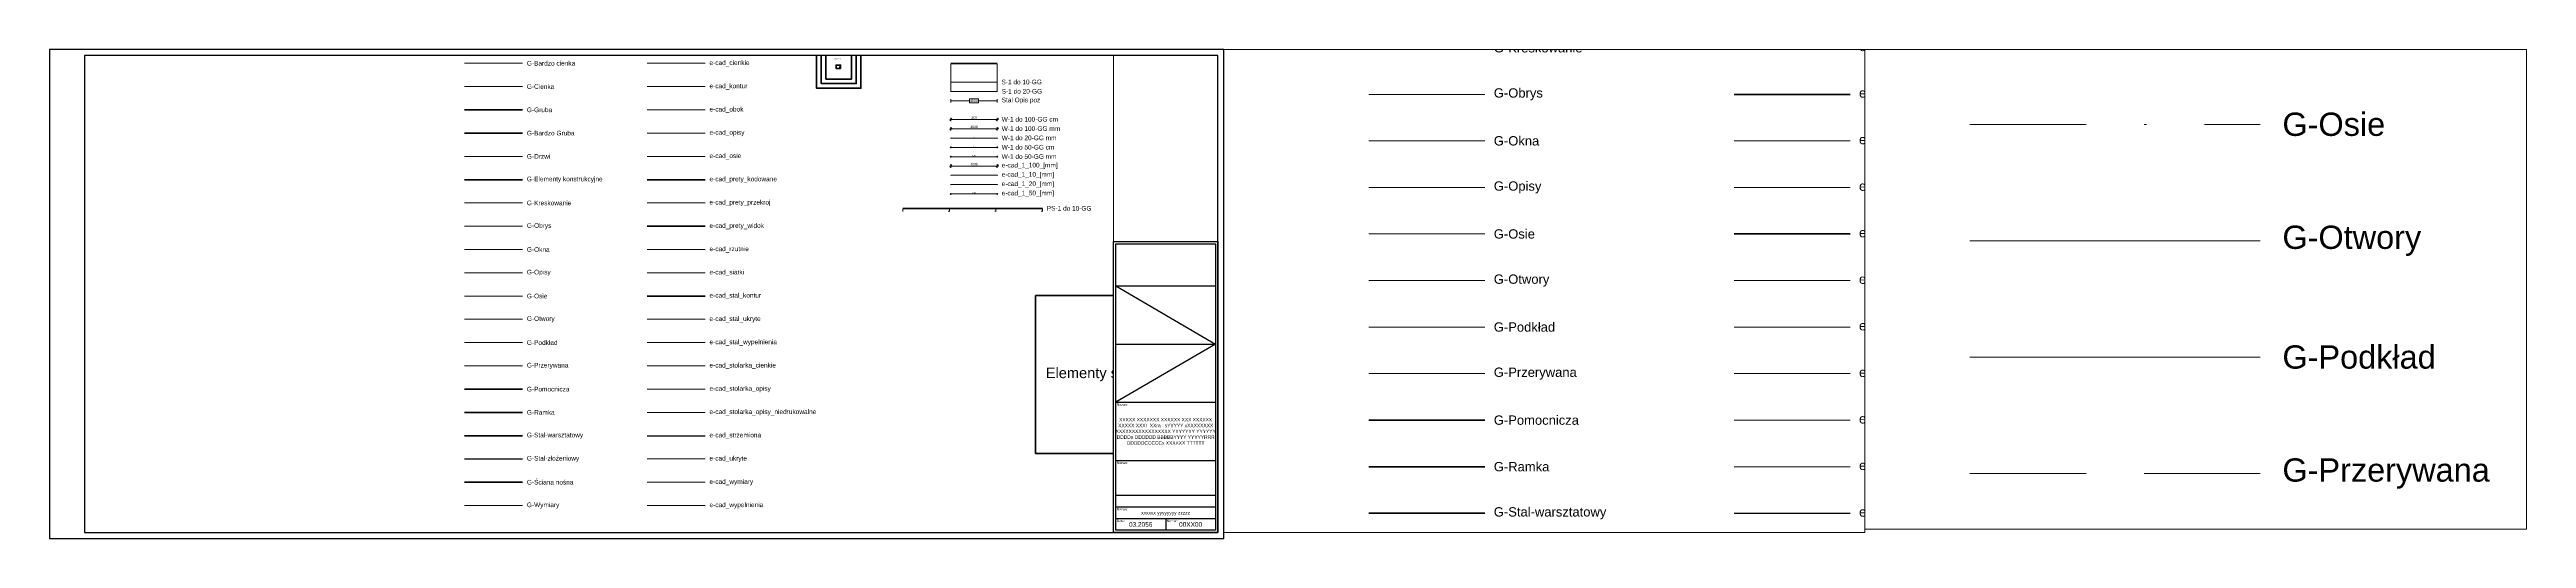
# Paper-space layout 'Layout1' of a CAD drawing. Header units: millimetres. Extents: x 0 to 2132, y 0 to 420.
# The model-space entities are those that its viewports show. They can reach past a viewport. Long polylines and large blocks are cut down to what shows.
import ezdxf
from ezdxf.enums import TextEntityAlignment as Align

# ---------------------------------------------------------------- set-up
doc = ezdxf.new("R2010")
doc.units = ezdxf.units.MM
doc.header["$LTSCALE"] = 10
doc.header["$MEASUREMENT"] = 0
doc.linetypes.add('DASHDOT', pattern=[1, 0.5, -0.25, 0, -0.25])
doc.linetypes.add('DASHED', pattern=[0.75, 0.5, -0.25])
doc.layers.get('Defpoints').update_dxf_attribs({"color": 2, "lineweight": 50})
for name, color, linetype, lineweight in [('e-cad_cienkie', 4, 'Continuous', 9), ('e-cad_kontur', 3, 'Continuous', 20), ('e-cad_obok', 9, 'Continuous', 9), ('e-cad_opisy', 2, 'Continuous', 18), ('e-cad_osie', 6, 'DASHDOT', 9), ('e-cad_prety_kodowane', 1, 'Continuous', 35), ('e-cad_prety_przekroj', 4, 'Continuous', 9), ('e-cad_prety_widok', 1, 'Continuous', 40), ('e-cad_siatki', 4, 'Continuous', 9), ('e-cad_stal_kontur', 3, 'Continuous', 35), ('e-cad_stal_ukryte', 9, 'DASHED', 5), ('e-cad_stal_wypelnienia', 8, 'Continuous', 5), ('e-cad_stolarka_cienkie', 1, 'Continuous', 9), ('e-cad_stolarka_opisy', 7, 'Continuous', 13), ('e-cad_strzemiona', 6, 'Continuous', 25), ('e-cad_ukryte', 9, 'DASHED', 5), ('e-cad_wymiary', 4, 'Continuous', 9), ('e-cad_wypelnienia', 254, 'Continuous', 9), ('G-Bardzo cienka', 8, 'Continuous', 0), ('G-Bardzo Gruba', 5, 'Continuous', 70), ('G-Bloki', 221, 'Continuous', 5), ('G-Cienka', 4, 'Continuous', 9), ('G-Drzwi', 5, 'Continuous', 20), ('G-Elementy konstrukcyjne', 1, 'Continuous', 40), ('G-Gruba', 1, 'Continuous', 50), ('G-Kreskowanie', 9, 'Continuous', 5), ('G-Obrys', 3, 'Continuous', 20), ('G-Okna', 5, 'Continuous', 20), ('G-Opisy', 2, 'Continuous', 18), ('G-Otwory', 6, 'Continuous', 15), ('G-Podkład', 9, 'Continuous', 13), ('G-Przerywana', 8, 'DASHED', 15), ('G-Ramka', 5, 'Continuous', 40), ('G-Stal-warsztatowy', 1, 'Continuous', 35), ('G-Stal-złożeniowy', 3, 'Continuous', 25), ('G-Tabelka', 7, 'Continuous', 5), ('G-Wymiary', 4, 'Continuous', 9), ('G-Ściana nośna', 3, 'Continuous', 35)]:
    doc.layers.add(name, color=color, linetype=linetype, lineweight=lineweight)
for name, color, linetype, lineweight, plot in [('e-cad_rzutnie', 61, 'Continuous', 5, False), ('e-cad_stolarka_opisy_niedrukowalne', 61, 'Continuous', 5, False), ('G-Pomocnicza', 6, 'Continuous', 50, False)]:
    doc.layers.add(name, color=color, linetype=linetype, lineweight=lineweight, plot=plot)
doc.styles.add('Arial-GG', font='arial.ttf')
doc.styles.add('CANEA_ramka', font='arial.ttf', dxfattribs={"height": 3})
doc.styles.add('DB-1.0', font='arial.ttf')
doc.dimstyles.new('e-cad_1_100_[mm]', dxfattribs={"dimscale": 100, "dimtxt": 2, "dimasz": 1.8, "dimexe": 1.5, "dimexo": 0, "dimgap": 0.6, "dimtad": 1, "dimdec": 1, "dimrnd": 1, "dimtxsty": 'Arial-GG', "dimblk": 'OBLIQUE', "dimcen": 0, "dimdle": 1, "dimclrd": 4, "dimclre": 4, "dimclrt": 7, "dimadec": 1, "dimazin": 0, "dimtfac": 1, "dimtdec": 1, "dimtix": 1, "dimtmove": 0, "dimatfit": 2, "dimfxl": 1.5, "dimfxlon": 1, "dimlwd": -1, "dimlwe": -1, "dimarcsym": 0})
doc.dimstyles.new('e-cad_1_10_[mm]', dxfattribs={"dimscale": 10, "dimtxt": 2, "dimasz": 1.8, "dimexe": 1.5, "dimexo": 0, "dimgap": 0.6, "dimtad": 1, "dimdec": 1, "dimrnd": 1, "dimtxsty": 'Arial-GG', "dimblk": 'OBLIQUE', "dimcen": 0, "dimdle": 1, "dimclrd": 4, "dimclre": 4, "dimclrt": 7, "dimadec": 1, "dimazin": 0, "dimtfac": 1, "dimtdec": 1, "dimtix": 1, "dimtmove": 0, "dimatfit": 2, "dimfxl": 1.5, "dimfxlon": 1, "dimlwd": -1, "dimlwe": -1, "dimarcsym": 0})
doc.dimstyles.new('e-cad_1_20_[mm]', dxfattribs={"dimscale": 20, "dimtxt": 2, "dimasz": 1.8, "dimexe": 1.5, "dimexo": 0, "dimgap": 0.6, "dimtad": 1, "dimdec": 1, "dimrnd": 1, "dimtxsty": 'Arial-GG', "dimblk": 'OBLIQUE', "dimcen": 0, "dimdle": 1, "dimclrd": 4, "dimclre": 4, "dimclrt": 7, "dimadec": 1, "dimazin": 0, "dimtfac": 1, "dimtdec": 1, "dimtix": 1, "dimtmove": 0, "dimatfit": 2, "dimfxl": 1.5, "dimfxlon": 1, "dimlwd": -1, "dimlwe": -1, "dimarcsym": 0})
doc.dimstyles.new('e-cad_1_50_[mm]', dxfattribs={"dimscale": 50, "dimtxt": 2, "dimasz": 1.8, "dimexe": 1.5, "dimexo": 0, "dimgap": 0.6, "dimtad": 1, "dimdec": 1, "dimrnd": 1, "dimtxsty": 'Arial-GG', "dimblk": 'OBLIQUE', "dimcen": 0, "dimdle": 1, "dimclrd": 4, "dimclre": 4, "dimclrt": 7, "dimadec": 1, "dimazin": 0, "dimtfac": 1, "dimtdec": 1, "dimtix": 1, "dimtmove": 0, "dimatfit": 2, "dimfxl": 1.5, "dimfxlon": 1, "dimlwd": -1, "dimlwe": -1, "dimarcsym": 0})
doc.dimstyles.new('PS-1 do 10-GG', dxfattribs={"dimscale": 10, "dimtxt": 2.2, "dimasz": 2, "dimexe": 1, "dimexo": 2, "dimgap": 0.6, "dimtad": 1, "dimjust": 2, "dimdec": 0, "dimrnd": 1, "dimtxsty": 'Arial-GG', "dimcen": 0, "dimsd1": 1, "dimclrd": 256, "dimclre": 256, "dimclrt": 7, "dimadec": 0, "dimazin": 0, "dimtfac": 1, "dimtdec": 0, "dimtix": 1, "dimtmove": 0, "dimatfit": 2, "dimfxl": 1, "dimlwd": 5, "dimlwe": 5, "dimarcsym": 0})
doc.dimstyles.new('S-1 do 10-GG', dxfattribs={"dimscale": 10, "dimtxt": 2.2, "dimasz": 2, "dimexe": 1, "dimexo": 2, "dimgap": 0.6, "dimtad": 1, "dimdec": 0, "dimrnd": 1, "dimtxsty": 'Arial-GG', "dimcen": 0, "dimclrd": 256, "dimclre": 256, "dimclrt": 7, "dimadec": 0, "dimazin": 0, "dimtfac": 1, "dimtdec": 0, "dimtix": 1, "dimtmove": 0, "dimatfit": 2, "dimfxl": 1, "dimlwd": 5, "dimlwe": 5, "dimarcsym": 0})
doc.dimstyles.new('S-1 do 20-GG', dxfattribs={"dimscale": 20, "dimtxt": 2.2, "dimasz": 2, "dimexe": 1, "dimexo": 2, "dimgap": 0.6, "dimtad": 1, "dimdec": 0, "dimrnd": 1, "dimtxsty": 'Arial-GG', "dimcen": 0, "dimclrd": 256, "dimclre": 256, "dimclrt": 7, "dimadec": 0, "dimazin": 0, "dimtfac": 1, "dimtdec": 0, "dimtix": 1, "dimtmove": 0, "dimatfit": 2, "dimfxl": 1, "dimlwd": 5, "dimlwe": 5, "dimarcsym": 0})
doc.dimstyles.new('Stal Opis poz', dxfattribs={"dimscale": 100, "dimtxt": 2.2, "dimasz": 1.8, "dimexe": 1.5, "dimexo": 0, "dimgap": -0.6, "dimtad": 0, "dimdec": 0, "dimrnd": 5, "dimtxsty": 'Arial-GG', "dimblk": 'NONE', "dimcen": 0, "dimclrd": 256, "dimclre": 256, "dimclrt": 7, "dimadec": 0, "dimazin": 0, "dimtfac": 1, "dimtdec": 0, "dimtix": 1, "dimtmove": 0, "dimatfit": 2, "dimfxl": 1.5, "dimfxlon": 1, "dimlwd": -1, "dimlwe": 5, "dimarcsym": 0})
doc.dimstyles.new('W-1 do 100-GG cm', dxfattribs={"dimscale": 100, "dimtxt": 2, "dimasz": 1.8, "dimexe": 1.5, "dimexo": 0, "dimgap": 0.6, "dimtad": 1, "dimdec": 1, "dimlfac": 0.1, "dimrnd": 0.5, "dimzin": 9, "dimtxsty": 'Arial-GG', "dimblk": 'OBLIQUE', "dimcen": 0, "dimdle": 1, "dimclrd": 4, "dimclre": 4, "dimclrt": 7, "dimadec": 0, "dimazin": 0, "dimtfac": 1, "dimtdec": 1, "dimtix": 1, "dimtmove": 0, "dimatfit": 0, "dimfxl": 1.5, "dimfxlon": 1, "dimlwd": -1, "dimlwe": -1, "dimarcsym": 0})
doc.dimstyles.new('W-1 do 100-GG mm', dxfattribs={"dimscale": 100, "dimtxt": 2, "dimasz": 1.8, "dimexe": 1.5, "dimexo": 0, "dimgap": 0.6, "dimtad": 1, "dimdec": 1, "dimrnd": 1, "dimtxsty": 'Arial-GG', "dimblk": 'OBLIQUE', "dimcen": 0, "dimdle": 1, "dimclrd": 4, "dimclre": 4, "dimclrt": 7, "dimadec": 1, "dimazin": 0, "dimtfac": 1, "dimtdec": 1, "dimtix": 1, "dimtmove": 0, "dimatfit": 2, "dimfxl": 1.5, "dimfxlon": 1, "dimlwd": -1, "dimlwe": -1, "dimarcsym": 0})
doc.dimstyles.new('W-1 do 20-GG mm', dxfattribs={"dimscale": 20, "dimtxt": 2, "dimasz": 1.8, "dimexe": 1.5, "dimexo": 0, "dimgap": 0.6, "dimtad": 1, "dimdec": 1, "dimrnd": 1, "dimtxsty": 'Arial-GG', "dimblk": 'OBLIQUE', "dimcen": 0, "dimdle": 1, "dimclrd": 4, "dimclre": 4, "dimclrt": 7, "dimadec": 1, "dimazin": 0, "dimtfac": 1, "dimtdec": 1, "dimtix": 1, "dimtmove": 0, "dimatfit": 2, "dimfxl": 1.5, "dimfxlon": 1, "dimlwd": -1, "dimlwe": -1, "dimarcsym": 0})
doc.dimstyles.new('W-1 do 50-GG cm', dxfattribs={"dimscale": 50, "dimtxt": 2, "dimasz": 1.8, "dimexe": 1.5, "dimexo": 0, "dimgap": 0.6, "dimtad": 1, "dimdec": 1, "dimlfac": 0.1, "dimrnd": 0.5, "dimzin": 9, "dimtxsty": 'Arial-GG', "dimblk": 'OBLIQUE', "dimcen": 0, "dimdle": 1, "dimclrd": 4, "dimclre": 4, "dimclrt": 7, "dimadec": 0, "dimazin": 0, "dimtfac": 1, "dimtdec": 1, "dimtix": 1, "dimtmove": 0, "dimatfit": 0, "dimfxl": 1.5, "dimfxlon": 1, "dimlwd": -1, "dimlwe": -1, "dimarcsym": 0})
doc.dimstyles.new('W-1 do 50-GG mm', dxfattribs={"dimscale": 50, "dimtxt": 2, "dimasz": 1.8, "dimexe": 1.5, "dimexo": 0, "dimgap": 0.6, "dimtad": 1, "dimdec": 1, "dimrnd": 1, "dimtxsty": 'Arial-GG', "dimblk": 'OBLIQUE', "dimcen": 0, "dimdle": 1, "dimclrd": 4, "dimclre": 4, "dimclrt": 7, "dimadec": 1, "dimazin": 0, "dimtfac": 1, "dimtdec": 1, "dimtix": 1, "dimtmove": 0, "dimatfit": 2, "dimfxl": 1.5, "dimfxlon": 1, "dimlwd": -1, "dimlwe": -1, "dimarcsym": 0})

# ---------------------------------------------------------------- blocks, each defined once
blk = doc.blocks.new('*U964')
at = {"ltscale": 0.8}
for points in [[(0, 0), (1010.8, 0), (1010.8, 420), (0, 420)], [(30, 5), (1005.8, 5), (1005.8, 415), (30, 415)]]:
    blk.add_lwpolyline(points, close=True, dxfattribs=at)
blk = doc.blocks.new('C-Ramka_opis')
at = {"ltscale": 0.8}
for p, q in [((-88, 212), (-2, 212)), ((-88, 212), (-2, 162)), ((-88, 162), (-2, 162)), ((-2, 162), (-88, 112)), ((-88, 112), (-2, 112)), ((-88, 62), (-2, 62)), ((-88, 32), (-2, 32)), ((-88, 22), (-2, 22)), ((-88, 12), (-2, 12)), ((-45, 12), (-45, 2))]:
    blk.add_line(p, q, dxfattribs=at)
for points in [[(0, 0), (-90, 0), (-90, 250), (0, 250)], [(-2, 2), (-88, 2), (-88, 248), (-2, 248)]]:
    blk.add_lwpolyline(points, close=True, dxfattribs=at)
at = {"ltscale": 0.8, "style": 'CANEA_ramka'}
for s, width, insert, char_height, attachment_point in [('Nazwa:', 42, (-87, 111), 2, 1), ('XXXXX XXXXXXX XXXXXX XXX XXXXXX XXXXX XXXr  XXra   sYYYYY xXXXXXXXX XXXXXXXXXXXXXXXXX YYYYYYY YYYYYY DDDDa DDDDDD BBBBBYYYY YYYYYRRR DDDDDCCCCCx XXXXXX TTTTTT', 86, (-45, 87), 3, 5), ('Nazwa:', 42, (-87, 61), 2, 1), ('Nazwa:', 42, (-87, 21), 2, 1), ('Data:', 42, (-87, 11), 2, 1), ('Numer:', 42, (-44, 11), 2, 1)]:
    blk.add_mtext_dynamic_manual_height_columns(s, width=width, gutter_width=15, heights=[0], dxfattribs=dict(at, insert=insert, char_height=char_height, attachment_point=attachment_point))
for tag, height, p in [('DATA', 4, (-66.5, 7)), ('NAZWA', 3, (-45, 17)), ('NUMER', 4, (-23.5, 7))]:
    blk.add_attdef(tag, text='', height=height, dxfattribs=at).set_placement(p, align=Align.MIDDLE_CENTER)
blk = doc.blocks.new('*D14')
at = {"layer": 'Defpoints', "color": 0, "ltscale": 0.8, "transparency": 16777216}
for p in [(41714, -21218), (45714, -21216), (45714, -22816)]:
    blk.add_point(p, dxfattribs=at)
at = {"layer": 'G-Wymiary', "lineweight": 5, "ltscale": 0.8, "transparency": 16777216}
for p, q in [((41714, -21238), (41714, -22826)), ((45714, -21236), (45714, -22826)), ((41734, -22816), (45694, -22816))]:
    blk.add_line(p, q, dxfattribs=at)
at = {"layer": 'G-Wymiary', "ltscale": 0.8, "transparency": 16777216}
for points in [[(41734, -22813), (41734, -22820), (41714, -22816)], [(45694, -22813), (45694, -22820), (45714, -22816)]]:
    blk.add_solid(points, dxfattribs=at)
at = {"layer": 'G-Wymiary', "color": 7, "ltscale": 0.8, "transparency": 16777216, "insert": (43714, -22799), "char_height": 22, "attachment_point": 5, "style": 'Arial-GG'}
blk.add_mtext('4000', dxfattribs=at)
blk = doc.blocks.new('*D15')
at = {"layer": 'Defpoints', "color": 0, "ltscale": 0.8, "transparency": 16777216}
for p in [(41714, -21216), (45714, -21216), (45714, -23616)]:
    blk.add_point(p, dxfattribs=at)
at = {"layer": 'G-Wymiary', "lineweight": 5, "ltscale": 0.8, "transparency": 16777216}
for p, q in [((41714, -21256), (41714, -23636)), ((45714, -21256), (45714, -23636)), ((41754, -23616), (45674, -23616))]:
    blk.add_line(p, q, dxfattribs=at)
at = {"layer": 'G-Wymiary', "ltscale": 0.8, "transparency": 16777216}
for points in [[(41754, -23610), (41754, -23623), (41714, -23616)], [(45674, -23610), (45674, -23623), (45714, -23616)]]:
    blk.add_solid(points, dxfattribs=at)
at = {"layer": 'G-Wymiary', "color": 7, "ltscale": 0.8, "transparency": 16777216, "insert": (43714, -23582), "char_height": 44, "attachment_point": 5, "style": 'Arial-GG'}
blk.add_mtext('4000', dxfattribs=at)
blk = doc.blocks.new('*D16')
at = {"layer": 'Defpoints', "color": 0, "ltscale": 0.8, "transparency": 16777216}
for p in [(41714, -21216), (45714, -21216), (45714, -24416)]:
    blk.add_point(p, dxfattribs=at)
at = {"layer": 'G-Wymiary', "lineweight": 5, "ltscale": 0.8, "transparency": 16777216}
for p, q in [((41714, -24266), (41714, -24566)), ((45714, -24266), (45714, -24566))]:
    blk.add_line(p, q, dxfattribs=at)
at = {"layer": 'G-Wymiary', "ltscale": 0.8, "transparency": 16777216}
for p, q in [((44106, -24244), (43321, -24244)), ((43321, -24244), (43321, -24589)), ((44106, -24589), (44106, -24244)), ((41714, -24416), (43321, -24416)), ((43321, -24589), (44106, -24589)), ((45714, -24416), (44106, -24416))]:
    blk.add_line(p, q, dxfattribs=at)
at = {"layer": 'G-Wymiary', "color": 7, "ltscale": 0.8, "transparency": 16777216, "insert": (43714, -24416), "char_height": 220, "attachment_point": 5, "style": 'Arial-GG'}
blk.add_mtext('4000', dxfattribs=at)
blk = doc.blocks.new('_None')
blk = doc.blocks.new('_Oblique')
at = {"color": 0, "linetype": 'ByBlock', "lineweight": -2}
blk.add_line((-0.5, -0.5), (0.5, 0.5), dxfattribs=at)
blk = doc.blocks.new('*D17')
at = {"layer": 'Defpoints', "color": 0, "ltscale": 0.8, "transparency": 16777216}
for p in [(41714, -21218), (45714, -21218), (45714, -26016)]:
    blk.add_point(p, dxfattribs=at)
at = {"layer": 'G-Wymiary', "color": 4, "ltscale": 0.8, "transparency": 16777216}
for p, q in [((41714, -25866), (41714, -26166)), ((45714, -25866), (45714, -26166)), ((41614, -26016), (45814, -26016))]:
    blk.add_line(p, q, dxfattribs=at)
at = {"layer": 'G-Wymiary', "color": 4, "ltscale": 0.8, "transparency": 16777216, "xscale": 180, "yscale": 180, "zscale": 180, "rotation": 180}
blk.add_blockref('_Oblique', (41714, -26016), dxfattribs=at)
at = {"layer": 'G-Wymiary', "color": 4, "ltscale": 0.8, "transparency": 16777216, "xscale": 180, "yscale": 180, "zscale": 180}
blk.add_blockref('_Oblique', (45714, -26016), dxfattribs=at)
at = {"layer": 'G-Wymiary', "color": 7, "ltscale": 0.8, "transparency": 16777216, "insert": (43714, -25854), "char_height": 200, "attachment_point": 5, "style": 'Arial-GG'}
blk.add_mtext('400', dxfattribs=at)
blk = doc.blocks.new('*D18')
at = {"layer": 'Defpoints', "color": 0, "ltscale": 0.8, "transparency": 16777216}
for p in [(41714, -21216), (45714, -21216), (45714, -26816)]:
    blk.add_point(p, dxfattribs=at)
at = {"layer": 'G-Wymiary', "color": 4, "ltscale": 0.8, "transparency": 16777216}
for p, q in [((41614, -26816), (45814, -26816)), ((41714, -26666), (41714, -26966)), ((45714, -26666), (45714, -26966))]:
    blk.add_line(p, q, dxfattribs=at)
at = {"layer": 'G-Wymiary', "color": 4, "ltscale": 0.8, "transparency": 16777216, "xscale": 180, "yscale": 180, "zscale": 180, "rotation": 180}
blk.add_blockref('_Oblique', (41714, -26816), dxfattribs=at)
at = {"layer": 'G-Wymiary', "color": 4, "ltscale": 0.8, "transparency": 16777216, "xscale": 180, "yscale": 180, "zscale": 180}
blk.add_blockref('_Oblique', (45714, -26816), dxfattribs=at)
at = {"layer": 'G-Wymiary', "color": 7, "ltscale": 0.8, "transparency": 16777216, "insert": (43714, -26654), "char_height": 200, "attachment_point": 5, "style": 'Arial-GG'}
blk.add_mtext('4000', dxfattribs=at)
blk = doc.blocks.new('*D19')
at = {"layer": 'Defpoints', "color": 0, "ltscale": 0.8, "transparency": 16777216}
for p in [(41714, -21216), (45714, -21216), (45714, -27616)]:
    blk.add_point(p, dxfattribs=at)
at = {"layer": 'G-Wymiary', "color": 4, "ltscale": 0.8, "transparency": 16777216}
for p, q in [((41694, -27616), (45734, -27616)), ((41714, -27586), (41714, -27646)), ((45714, -27586), (45714, -27646))]:
    blk.add_line(p, q, dxfattribs=at)
at = {"layer": 'G-Wymiary', "color": 4, "ltscale": 0.8, "transparency": 16777216, "xscale": 36, "yscale": 36, "zscale": 36, "rotation": 180}
blk.add_blockref('_Oblique', (41714, -27616), dxfattribs=at)
at = {"layer": 'G-Wymiary', "color": 4, "ltscale": 0.8, "transparency": 16777216, "xscale": 36, "yscale": 36, "zscale": 36}
blk.add_blockref('_Oblique', (45714, -27616), dxfattribs=at)
at = {"layer": 'G-Wymiary', "color": 7, "ltscale": 0.8, "transparency": 16777216, "insert": (43714, -27584), "char_height": 40, "attachment_point": 5, "style": 'Arial-GG'}
blk.add_mtext('4000', dxfattribs=at)
blk = doc.blocks.new('*D20')
at = {"layer": 'Defpoints', "color": 0, "ltscale": 0.8, "transparency": 16777216}
for p in [(41714, -21216), (45714, -21216), (45714, -28416)]:
    blk.add_point(p, dxfattribs=at)
at = {"layer": 'G-Wymiary', "color": 4, "ltscale": 0.8, "transparency": 16777216}
for p, q in [((41664, -28416), (45764, -28416)), ((41714, -28341), (41714, -28491)), ((45714, -28341), (45714, -28491))]:
    blk.add_line(p, q, dxfattribs=at)
at = {"layer": 'G-Wymiary', "color": 4, "ltscale": 0.8, "transparency": 16777216, "xscale": 90, "yscale": 90, "zscale": 90, "rotation": 180}
blk.add_blockref('_Oblique', (41714, -28416), dxfattribs=at)
at = {"layer": 'G-Wymiary', "color": 4, "ltscale": 0.8, "transparency": 16777216, "xscale": 90, "yscale": 90, "zscale": 90}
blk.add_blockref('_Oblique', (45714, -28416), dxfattribs=at)
at = {"layer": 'G-Wymiary', "color": 7, "ltscale": 0.8, "transparency": 16777216, "insert": (43714, -28335), "char_height": 100, "attachment_point": 5, "style": 'Arial-GG'}
blk.add_mtext('400', dxfattribs=at)
blk = doc.blocks.new('*D21')
at = {"layer": 'Defpoints', "color": 0, "ltscale": 0.8, "transparency": 16777216}
for p in [(41714, -21216), (45714, -21216), (45714, -29216)]:
    blk.add_point(p, dxfattribs=at)
at = {"layer": 'G-Wymiary', "color": 4, "ltscale": 0.8, "transparency": 16777216}
for p, q in [((41664, -29216), (45764, -29216)), ((41714, -29141), (41714, -29291)), ((45714, -29141), (45714, -29291))]:
    blk.add_line(p, q, dxfattribs=at)
at = {"layer": 'G-Wymiary', "color": 4, "ltscale": 0.8, "transparency": 16777216, "xscale": 90, "yscale": 90, "zscale": 90, "rotation": 180}
blk.add_blockref('_Oblique', (41714, -29216), dxfattribs=at)
at = {"layer": 'G-Wymiary', "color": 4, "ltscale": 0.8, "transparency": 16777216, "xscale": 90, "yscale": 90, "zscale": 90}
blk.add_blockref('_Oblique', (45714, -29216), dxfattribs=at)
at = {"layer": 'G-Wymiary', "color": 7, "ltscale": 0.8, "transparency": 16777216, "insert": (43714, -29135), "char_height": 100, "attachment_point": 5, "style": 'Arial-GG'}
blk.add_mtext('4000', dxfattribs=at)
blk = doc.blocks.new('*D22')
at = {"layer": 'Defpoints', "color": 0, "ltscale": 0.8, "transparency": 16777216}
for p in [(41714, -21216), (45714, -21216), (45714, -30016)]:
    blk.add_point(p, dxfattribs=at)
at = {"layer": 'G-Wymiary', "color": 4, "ltscale": 0.8, "transparency": 16777216}
for p, q in [((41614, -30016), (45814, -30016)), ((41714, -29866), (41714, -30166)), ((45714, -29866), (45714, -30166))]:
    blk.add_line(p, q, dxfattribs=at)
at = {"layer": 'G-Wymiary', "color": 4, "ltscale": 0.8, "transparency": 16777216, "xscale": 180, "yscale": 180, "zscale": 180, "rotation": 180}
blk.add_blockref('_Oblique', (41714, -30016), dxfattribs=at)
at = {"layer": 'G-Wymiary', "color": 4, "ltscale": 0.8, "transparency": 16777216, "xscale": 180, "yscale": 180, "zscale": 180}
blk.add_blockref('_Oblique', (45714, -30016), dxfattribs=at)
at = {"layer": 'G-Wymiary', "color": 7, "ltscale": 0.8, "transparency": 16777216, "insert": (43714, -29854), "char_height": 200, "attachment_point": 5, "style": 'Arial-GG'}
blk.add_mtext('4000', dxfattribs=at)
blk = doc.blocks.new('*D23')
at = {"layer": 'Defpoints', "color": 0, "ltscale": 0.8, "transparency": 16777216}
for p in [(41714, -21218), (45714, -21256), (45714, -30816)]:
    blk.add_point(p, dxfattribs=at)
at = {"layer": 'G-Wymiary', "color": 4, "ltscale": 0.8, "transparency": 16777216}
for p, q in [((41704, -30816), (45724, -30816)), ((41714, -30801), (41714, -30831)), ((45714, -30801), (45714, -30831))]:
    blk.add_line(p, q, dxfattribs=at)
at = {"layer": 'G-Wymiary', "color": 4, "ltscale": 0.8, "transparency": 16777216, "xscale": 18, "yscale": 18, "zscale": 18, "rotation": 180}
blk.add_blockref('_Oblique', (41714, -30816), dxfattribs=at)
at = {"layer": 'G-Wymiary', "color": 4, "ltscale": 0.8, "transparency": 16777216, "xscale": 18, "yscale": 18, "zscale": 18}
blk.add_blockref('_Oblique', (45714, -30816), dxfattribs=at)
at = {"layer": 'G-Wymiary', "color": 7, "ltscale": 0.8, "transparency": 16777216, "insert": (43714, -30800), "char_height": 20, "attachment_point": 5, "style": 'Arial-GG'}
blk.add_mtext('4000', dxfattribs=at)
blk = doc.blocks.new('*D24')
at = {"layer": 'Defpoints', "color": 0, "ltscale": 0.8, "transparency": 16777216}
for p in [(41714, -21296), (45714, -21216), (45714, -31616)]:
    blk.add_point(p, dxfattribs=at)
at = {"layer": 'G-Wymiary', "color": 4, "ltscale": 0.8, "transparency": 16777216}
for p, q in [((41694, -31616), (45734, -31616)), ((41714, -31586), (41714, -31646)), ((45714, -31586), (45714, -31646))]:
    blk.add_line(p, q, dxfattribs=at)
at = {"layer": 'G-Wymiary', "color": 4, "ltscale": 0.8, "transparency": 16777216, "xscale": 36, "yscale": 36, "zscale": 36, "rotation": 180}
blk.add_blockref('_Oblique', (41714, -31616), dxfattribs=at)
at = {"layer": 'G-Wymiary', "color": 4, "ltscale": 0.8, "transparency": 16777216, "xscale": 36, "yscale": 36, "zscale": 36}
blk.add_blockref('_Oblique', (45714, -31616), dxfattribs=at)
at = {"layer": 'G-Wymiary', "color": 7, "ltscale": 0.8, "transparency": 16777216, "insert": (43714, -31584), "char_height": 40, "attachment_point": 5, "style": 'Arial-GG'}
blk.add_mtext('4000', dxfattribs=at)
blk = doc.blocks.new('*D25')
at = {"layer": 'Defpoints', "color": 0, "ltscale": 0.8, "transparency": 16777216}
for p in [(41714, -21216), (45714, -21216), (45714, -32416)]:
    blk.add_point(p, dxfattribs=at)
at = {"layer": 'G-Wymiary', "color": 4, "ltscale": 0.8, "transparency": 16777216}
for p, q in [((41714, -32341), (41714, -32491)), ((45714, -32341), (45714, -32491)), ((41664, -32416), (45764, -32416))]:
    blk.add_line(p, q, dxfattribs=at)
at = {"layer": 'G-Wymiary', "color": 4, "ltscale": 0.8, "transparency": 16777216, "xscale": 90, "yscale": 90, "zscale": 90, "rotation": 180}
blk.add_blockref('_Oblique', (41714, -32416), dxfattribs=at)
at = {"layer": 'G-Wymiary', "color": 4, "ltscale": 0.8, "transparency": 16777216, "xscale": 90, "yscale": 90, "zscale": 90}
blk.add_blockref('_Oblique', (45714, -32416), dxfattribs=at)
at = {"layer": 'G-Wymiary', "color": 7, "ltscale": 0.8, "transparency": 16777216, "insert": (43714, -32335), "char_height": 100, "attachment_point": 5, "style": 'Arial-GG'}
blk.add_mtext('4000', dxfattribs=at)
blk = doc.blocks.new('*D26')
at = {"layer": 'Defpoints', "color": 0, "ltscale": 0.8, "transparency": 16777216}
for p in [(37594, -33669), (41594, -33669), (41594, -33908)]:
    blk.add_point(p, dxfattribs=at)
at = {"layer": 'G-Wymiary', "lineweight": 5, "ltscale": 0.8, "transparency": 16777216}
for p, q in [((37594, -33689), (37594, -33918)), ((41574, -33908), (41495, -33908)), ((41594, -33689), (41594, -33918))]:
    blk.add_line(p, q, dxfattribs=at)
at = {"layer": 'G-Wymiary', "ltscale": 0.8, "transparency": 16777216}
blk.add_solid([(41574, -33904), (41574, -33911), (41594, -33908)], dxfattribs=at)
at = {"layer": 'G-Wymiary', "color": 7, "ltscale": 0.8, "transparency": 16777216, "insert": (41534, -33891), "char_height": 22, "attachment_point": 5, "style": 'Arial-GG'}
blk.add_mtext('4000', dxfattribs=at)
blk = doc.blocks.new('*D27')
at = {"layer": 'Defpoints', "color": 0, "ltscale": 0.8, "transparency": 16777216}
for p in [(37594, -33669), (45594, -33669), (45594, -33908)]:
    blk.add_point(p, dxfattribs=at)
at = {"layer": 'G-Wymiary', "lineweight": 5, "ltscale": 0.8, "transparency": 16777216}
for p, q in [((37594, -33689), (37594, -33918)), ((45574, -33908), (45496, -33908)), ((45594, -33689), (45594, -33918))]:
    blk.add_line(p, q, dxfattribs=at)
at = {"layer": 'G-Wymiary', "ltscale": 0.8, "transparency": 16777216}
blk.add_solid([(45574, -33904), (45574, -33911), (45594, -33908)], dxfattribs=at)
at = {"layer": 'G-Wymiary', "color": 7, "ltscale": 0.8, "transparency": 16777216, "insert": (45535, -33891), "char_height": 22, "attachment_point": 5, "style": 'Arial-GG'}
blk.add_mtext('8000', dxfattribs=at)
blk = doc.blocks.new('*D28')
at = {"layer": 'Defpoints', "color": 0, "ltscale": 0.8, "transparency": 16777216}
for p in [(37594, -33669), (49594, -33669), (49594, -33908)]:
    blk.add_point(p, dxfattribs=at)
at = {"layer": 'G-Wymiary', "lineweight": 5, "ltscale": 0.8, "transparency": 16777216}
for p, q in [((37594, -33689), (37594, -33918)), ((49574, -33908), (49481, -33908)), ((49594, -33689), (49594, -33918))]:
    blk.add_line(p, q, dxfattribs=at)
at = {"layer": 'G-Wymiary', "ltscale": 0.8, "transparency": 16777216}
blk.add_solid([(49574, -33904), (49574, -33911), (49594, -33908)], dxfattribs=at)
at = {"layer": 'G-Wymiary', "color": 7, "ltscale": 0.8, "transparency": 16777216, "insert": (49527, -33891), "char_height": 22, "attachment_point": 5, "style": 'Arial-GG'}
blk.add_mtext('12000', dxfattribs=at)
blk = doc.blocks.new('*D549')
at = {"layer": 'Defpoints', "color": 0, "ltscale": 0.8, "transparency": 16777216}
for p in [(-10, 167), (410, 0), (410, -52)]:
    blk.add_point(p, dxfattribs=at)
at = {"layer": 'Defpoints', "color": 7, "ltscale": 0.8, "transparency": 16777216, "insert": (158, -26), "char_height": 33, "attachment_point": 5, "style": 'Arial-GG'}
blk.add_mtext('297 x 420', dxfattribs=at)
blk = doc.blocks.new('*U548')
blk.add_point((1, 5))
at = {"ltscale": 0.8}
blk.add_point((405, 5), dxfattribs=at)
at = {"ltscale": 2}
blk.add_point((405, 5), dxfattribs=at)
at = {"layer": 'G-Ramka', "color": 5}
blk.add_lwpolyline([(25, 282), (25, 5), (405, 5), (405, 282)], close=True, dxfattribs=at)
at = {"layer": 'G-Tabelka'}
for p in [(0, 287), (0, 0), (410, 287), (410, 0)]:
    blk.add_point(p, dxfattribs=at)
at = {"layer": 'G-Ramka', "color": 2, "insert": (0, -11), "char_height": 5, "width": 104.244, "attachment_point": 1, "style": 'DB-1.0'}
blk.add_mtext('{\\C7;format A3:}', dxfattribs=at)
at = {"layer": 'Defpoints', "ltscale": 2}
dim = blk.add_linear_dim(base=(410, -52), p1=(-10, 167.4), p2=(410, 0), dimstyle='S-1 do 10-GG', override={"dimscale": 15, "dimpost": '297 x <>', "dimse1": 1, "dimse2": 1, "dimsd1": 1, "dimsd2": 1}, dxfattribs=at)
dim.commit()
dim.dimension.update_dxf_attribs({"geometry": '*D549', "text_midpoint": (158.4, -52), "dimtype": 160})

msp = doc.modelspace()

# ---------------------------------------------------------------- linework, layer by layer
at = {"layer": 'e-cad_cienkie', "ltscale": 4}
msp.add_lwpolyline([(15559.77, -21191.16), (20559.77, -21191.16)], dxfattribs=at)
at = {"layer": 'e-cad_kontur', "ltscale": 4}
msp.add_lwpolyline([(15559.77, -23191.16), (20559.77, -23191.16)], dxfattribs=at)
at = {"layer": 'e-cad_obok', "ltscale": 4}
msp.add_lwpolyline([(15559.77, -25191.16), (20559.77, -25191.16)], dxfattribs=at)
at = {"layer": 'e-cad_opisy', "ltscale": 4}
msp.add_lwpolyline([(15559.77, -27191.16), (20559.77, -27191.16)], dxfattribs=at)
at = {"layer": 'e-cad_osie', "ltscale": 4}
msp.add_lwpolyline([(15559.77, -29191.16), (20559.77, -29191.16)], dxfattribs=at)
at = {"layer": 'e-cad_osie'}
msp.add_lwpolyline([(-159.75, -41191.16), (4840.25, -41191.16)], dxfattribs=at)
at = {"layer": 'e-cad_prety_kodowane', "ltscale": 4}
msp.add_lwpolyline([(15559.77, -31191.16), (20559.77, -31191.16)], dxfattribs=at)
at = {"layer": 'e-cad_prety_przekroj', "ltscale": 4}
msp.add_lwpolyline([(15559.77, -33191.16), (20559.77, -33191.16)], dxfattribs=at)
at = {"layer": 'e-cad_prety_widok', "ltscale": 4}
msp.add_lwpolyline([(15559.77, -35191.16), (20559.77, -35191.16)], dxfattribs=at)
at = {"layer": 'e-cad_rzutnie', "ltscale": 4}
msp.add_lwpolyline([(15559.77, -37191.16), (20559.77, -37191.16)], dxfattribs=at)
at = {"layer": 'e-cad_siatki', "ltscale": 4}
msp.add_lwpolyline([(15559.77, -39191.16), (20559.77, -39191.16)], dxfattribs=at)
at = {"layer": 'e-cad_stal_kontur', "ltscale": 4}
msp.add_lwpolyline([(15559.77, -41191.16), (20559.77, -41191.16)], dxfattribs=at)
at = {"layer": 'e-cad_stal_ukryte', "ltscale": 4}
msp.add_lwpolyline([(15559.77, -43191.16), (20559.77, -43191.16)], dxfattribs=at)
at = {"layer": 'e-cad_stal_wypelnienia', "ltscale": 4}
msp.add_lwpolyline([(15559.77, -45191.16), (20559.77, -45191.16)], dxfattribs=at)
at = {"layer": 'e-cad_stolarka_cienkie', "ltscale": 4}
msp.add_lwpolyline([(15559.77, -47191.16), (20559.77, -47191.16)], dxfattribs=at)
at = {"layer": 'e-cad_stolarka_opisy', "ltscale": 4}
msp.add_lwpolyline([(15559.77, -49191.16), (20559.77, -49191.16)], dxfattribs=at)
at = {"layer": 'e-cad_stolarka_opisy_niedrukowalne', "ltscale": 4}
msp.add_lwpolyline([(15559.77, -51191.16), (20559.77, -51191.16)], dxfattribs=at)
at = {"layer": 'e-cad_strzemiona', "ltscale": 4}
msp.add_lwpolyline([(15559.77, -53191.16), (20559.77, -53191.16)], dxfattribs=at)
at = {"layer": 'e-cad_ukryte', "ltscale": 4}
msp.add_lwpolyline([(15559.77, -55191.16), (20559.77, -55191.16)], dxfattribs=at)
at = {"layer": 'e-cad_wymiary', "ltscale": 4}
msp.add_lwpolyline([(15559.77, -57191.16), (20559.77, -57191.16)], dxfattribs=at)
at = {"layer": 'e-cad_wypelnienia', "ltscale": 4}
msp.add_lwpolyline([(15559.77, -59191.16), (20559.77, -59191.16)], dxfattribs=at)
at = {"layer": 'G-Bardzo cienka', "ltscale": 2}
msp.add_lwpolyline([(-159.75, -21191.16), (4840.25, -21191.16)], dxfattribs=at)
at = {"layer": 'G-Bardzo Gruba', "ltscale": 2}
msp.add_lwpolyline([(-159.75, -27191.16), (4840.25, -27191.16)], dxfattribs=at)
at = {"layer": 'G-Cienka', "ltscale": 2}
for points in [[(-159.75, -23191.16), (4840.25, -23191.16)], [(-159.75, -59191.16), (4840.25, -59191.16)]]:
    msp.add_lwpolyline(points, dxfattribs=at)
at = {"layer": 'G-Drzwi', "ltscale": 2}
msp.add_lwpolyline([(-159.75, -29191.16), (4840.25, -29191.16)], dxfattribs=at)
at = {"layer": 'G-Elementy konstrukcyjne', "ltscale": 0.8}
for p, q in [((41713.66, -21216.44), (45713.66, -21216.44)), ((37593.59, -33669.34), (41593.59, -33669.34)), ((41593.59, -33669.34), (45593.59, -33669.34)), ((45593.59, -33669.34), (49593.59, -33669.34))]:
    msp.add_line(p, q, dxfattribs=at)
at = {"layer": 'G-Elementy konstrukcyjne', "ltscale": 2}
msp.add_lwpolyline([(-159.75, -31191.16), (4840.25, -31191.16)], dxfattribs=at)
at = {"layer": 'G-Elementy konstrukcyjne', "ltscale": 200}
msp.add_lwpolyline([(49014.73, -41150.31), (60613.43, -41150.31), (60613.43, -54708.04), (49014.73, -54708.04)], close=True, dxfattribs=at)
at = {"layer": 'G-Gruba', "ltscale": 2}
msp.add_lwpolyline([(-159.75, -25191.16), (4840.25, -25191.16)], dxfattribs=at)
at = {"layer": 'G-Kreskowanie', "ltscale": 2}
msp.add_lwpolyline([(-159.75, -33191.16), (4840.25, -33191.16)], dxfattribs=at)
at = {"layer": 'G-Obrys', "ltscale": 2}
msp.add_lwpolyline([(-159.75, -35191.16), (4840.25, -35191.16)], dxfattribs=at)
at = {"layer": 'G-Okna', "ltscale": 2}
msp.add_lwpolyline([(-159.75, -37191.16), (4840.25, -37191.16)], dxfattribs=at)
at = {"layer": 'G-Opisy'}
for p, q in [((32156.11, -21409.22), (32156.11, -21434.8)), ((32156.11, -21409.22), (32217.4, -21409.22)), ((32156.11, -21416.86), (32217.4, -21416.86)), ((32156.11, -21421.35), (32217.4, -21421.35)), ((32156.11, -21425.83), (32217.4, -21425.83)), ((32156.11, -21430.32), (32217.4, -21430.32)), ((32156.11, -21434.8), (32217.4, -21434.8)), ((32171.74, -21409.22), (32171.74, -21434.8)), ((32197.62, -21409.22), (32197.62, -21434.8)), ((32217.4, -21409.22), (32217.4, -21434.8))]:
    msp.add_line(p, q, dxfattribs=at)
at = {"layer": 'G-Opisy', "ltscale": 2}
msp.add_lwpolyline([(-159.75, -39191.16), (4840.25, -39191.16)], dxfattribs=at)
at = {"layer": 'G-Otwory', "ltscale": 2}
msp.add_lwpolyline([(-159.75, -43191.16), (4840.25, -43191.16)], dxfattribs=at)
at = {"layer": 'G-Podkład', "ltscale": 0.8}
msp.add_lwpolyline([(32138.41, -21499.41), (32222.41, -21499.41), (32222.41, -21624.4), (32138.41, -21624.4)], close=True, dxfattribs=at)
at = {"layer": 'G-Podkład', "ltscale": 2}
msp.add_lwpolyline([(-159.75, -45191.16), (4840.25, -45191.16)], dxfattribs=at)
at = {"layer": 'G-Pomocnicza', "ltscale": 2}
msp.add_lwpolyline([(-159.75, -49191.16), (4840.25, -49191.16)], dxfattribs=at)
at = {"layer": 'G-Przerywana'}
msp.add_lwpolyline([(-159.75, -47191.16), (4840.25, -47191.16)], dxfattribs=at)
at = {"layer": 'G-Ramka', "ltscale": 2}
msp.add_lwpolyline([(-159.75, -51191.16), (4840.25, -51191.16)], dxfattribs=at)
at = {"layer": 'G-Stal-warsztatowy', "ltscale": 0.8}
for points in [[(30162.55, -19612.12), (33976.17, -19612.12), (33976.17, -23339.38), (30162.55, -23339.38)], [(30562.55, -20012.12), (33576.17, -20012.12), (33576.17, -22939.38), (30562.55, -22939.38)], [(30962.55, -20412.12), (33176.17, -20412.12), (33176.17, -22539.38), (30962.55, -22539.38)]]:
    msp.add_lwpolyline(points, close=True, dxfattribs=at)
at = {"layer": 'G-Stal-warsztatowy', "ltscale": 2}
msp.add_lwpolyline([(-159.75, -53191.16), (4840.25, -53191.16)], dxfattribs=at)
at = {"layer": 'G-Stal-złożeniowy', "ltscale": 2}
msp.add_lwpolyline([(-159.75, -55191.16), (4840.25, -55191.16)], dxfattribs=at)
at = {"layer": 'G-Ściana nośna', "ltscale": 2}
msp.add_lwpolyline([(-159.75, -57191.16), (4840.25, -57191.16)], dxfattribs=at)

# ---------------------------------------------------------------- block references
at = {"layer": 'G-Bloki', "ltscale": 2}
msp.add_blockref('*U548', (31817.41, -21629.4), dxfattribs=at)

# ---------------------------------------------------------------- texts
at = {"layer": 'G-Elementy konstrukcyjne', "insert": (32214.47, -21354.45), "char_height": 10, "width": 570.4288, "attachment_point": 3, "style": 'Arial-GG'}
msp.add_mtext('{\\C2;RZUT FUNDAMENTÓW \\PSKALA 1:1}', dxfattribs=at)
at = {"layer": 'G-Opisy', "color": 2, "style": 'Arial-GG'}
for s, insert, char_height, width, attachment_point in [('\\pi518.25;SKALA 1:1', (31143.36, -20859.43), 90, 1622.859, 7), ('G-Bardzo cienka', (5220.25, -21191.16), 400, 21834.786, 4), ('e-cad_cienkie', (20939.77, -21191.16), 400, 6326.4008, 4), ('ELEMENT', (32163.93, -21413.04), 2, 15.6257, 5), ('WS-1', (32163.93, -21432.56), 2, 15.6257, 5), ('TS-1', (32163.93, -21428.08), 2, 15.6257, 5), ('RS-1', (32163.93, -21419.1), 2, 15.6257, 5), ('RS-2', (32163.93, -21423.59), 2, 15.6257, 5), ('RK 4,0x100x100', (32184.68, -21428.08), 2, 25.8752, 5), ('RK 4,0x100x100', (32184.68, -21432.56), 2, 25.8752, 5), ('HEA 180', (32184.68, -21419.1), 2, 25.8752, 5), ('PROFIL', (32184.68, -21413.04), 2, 25.8752, 5), ('C180', (32184.68, -21423.59), 2, 25.8752, 5), ('STAL ST3S', (32207.51, -21419.1), 2, 19.7815, 5), ('STAL ST3S', (32207.51, -21423.59), 2, 19.7815, 5), ('STAL ST3S', (32207.51, -21428.08), 2, 19.7815, 5), ('STAL ST3S', (32207.51, -21432.56), 2, 19.7815, 5), ('MATERIAŁ', (32207.51, -21413.04), 2, 19.7815, 5), ('S-1 do 10-GG', (46073.66, -22798.11), 400, 6326.4008, 4), ('G-Cienka', (5220.25, -23191.16), 400, 6326.4008, 4), ('e-cad_kontur', (20939.77, -23191.16), 400, 6326.4008, 4), ('S-1 do 20-GG', (46093.66, -23601.44), 400, 6326.4008, 4), ('Stal Opis poz', (46093.66, -24401.44), 400, 6326.4008, 4), ('G-Gruba', (5220.25, -25191.16), 400, 6326.4008, 4), ('e-cad_obok', (20939.77, -25191.16), 400, 6326.4008, 4), ('W-1 do 100-GG cm', (46093.66, -26001.44), 400, 6326.4008, 4), ('W-1 do 100-GG mm', (46093.66, -26801.44), 400, 6326.4008, 4), ('G-Bardzo Gruba', (5220.25, -27191.16), 400, 6326.4008, 4), ('e-cad_opisy', (20939.77, -27191.16), 400, 6326.4008, 4), ('W-1 do 20-GG mm', (46093.66, -27601.44), 400, 6326.4008, 4), ('W-1 do 50-GG cm', (46093.66, -28401.44), 400, 6326.4008, 4), ('G-Drzwi', (5220.25, -29191.16), 400, 6326.4008, 4), ('e-cad_osie', (20939.77, -29191.16), 400, 6326.4008, 4), ('W-1 do 50-GG mm', (46093.66, -29201.44), 400, 6326.4008, 4), ('e-cad_1_100_[mm]', (46093.66, -30001.44), 400, 6326.4008, 4), ('e-cad_1_10_[mm]', (46093.66, -30801.44), 400, 6326.4008, 4), ('G-Elementy konstrukcyjne', (5220.25, -31191.16), 400, 21834.786, 4), ('e-cad_prety_kodowane', (20939.77, -31191.16), 400, 6326.4008, 4), ('e-cad_1_20_[mm]', (46093.66, -31601.44), 400, 6326.4008, 4), ('e-cad_1_50_[mm]', (46093.66, -32401.44), 400, 6326.4008, 4), ('G-Kreskowanie', (5220.25, -33191.16), 400, 21834.786, 4), ('e-cad_prety_przekroj', (20939.77, -33191.16), 400, 6326.4008, 4), ('PS-1 do 10-GG', (49973.59, -33654.34), 400, 6326.4008, 4), ('G-Obrys', (5220.25, -35191.16), 400, 6326.4008, 4), ('e-cad_prety_widok', (20939.77, -35191.16), 400, 6326.4008, 4), ('G-Okna', (5220.25, -37191.16), 400, 21834.786, 4), ('e-cad_rzutnie', (20939.77, -37191.16), 400, 6326.4008, 4), ('G-Opisy', (5220.25, -39191.16), 400, 21834.786, 4), ('e-cad_siatki', (20939.77, -39191.16), 400, 6326.4008, 4), ('e-cad_stal_kontur', (20939.77, -41191.16), 400, 6326.4008, 4), ('G-Osie', (5220.25, -41191.16), 400, 21834.786, 4), ('G-Otwory', (5220.25, -43191.16), 400, 21834.786, 4), ('e-cad_stal_ukryte', (20939.77, -43191.16), 400, 6326.4008, 4), ('G-Podkład', (5220.25, -45191.16), 400, 21834.786, 4), ('e-cad_stal_wypelnienia', (20939.77, -45191.16), 400, 6326.4008, 4), ('G-Przerywana', (5220.25, -47191.16), 400, 21834.786, 4), ('e-cad_stolarka_cienkie', (20939.77, -47191.16), 400, 6326.4008, 4), ('Elementy stalowe', (54814.08, -47929.18), 900, 11598.6933, 5), ('G-Pomocnicza', (5220.25, -49191.16), 400, 21834.786, 4), ('e-cad_stolarka_opisy', (20939.77, -49191.16), 400, 6326.4008, 4), ('G-Ramka', (5220.25, -51191.16), 400, 21834.786, 4), ('e-cad_stolarka_opisy_niedrukowalne', (20939.77, -51191.16), 400, 6326.4008, 4), ('G-Stal-warsztatowy', (5220.25, -53191.16), 400, 21834.786, 4), ('e-cad_strzemiona', (20939.77, -53191.16), 400, 6326.4008, 4), ('G-Stal-złożeniowy', (5220.25, -55191.16), 400, 21834.786, 4), ('e-cad_ukryte', (20939.77, -55191.16), 400, 6326.4008, 4), ('G-Ściana nośna', (5220.25, -57191.16), 400, 21834.786, 4), ('e-cad_wymiary', (20939.77, -57191.16), 400, 6326.4008, 4), ('G-Wymiary', (5220.25, -59191.16), 400, 21834.786, 4), ('e-cad_wypelnienia', (20939.77, -59191.16), 400, 6326.4008, 4)]:
    msp.add_mtext(s, dxfattribs=dict(at, insert=insert, char_height=char_height, width=width, attachment_point=attachment_point))
at = {"layer": 'G-Opisy', "insert": (32167.88, -21618.4), "char_height": 3, "width": 59.0624, "attachment_point": 5, "style": 'Arial-GG'}
msp.add_mtext('{\\C1;RZUT FUNDAMENTÓW}', dxfattribs=at)
at = {"layer": 'G-Opisy', "char_height": 2.5, "attachment_point": 7, "style": 'Arial-GG'}
for s, insert in [('{\\W0.9;\\C1;KON-01}', (32204.25, -21622.77)), ('{\\W0.9;\\C1;1:1}', (32211.43, -21616.1))]:
    msp.add_mtext(s, dxfattribs=dict(at, insert=insert))

# ---------------------------------------------------------------- dimensions: what is measured, and where the dimension line sits
at = {"layer": 'G-Wymiary', "ltscale": 0.8}
for base, p1, p2, dimstyle, picture, middle in [((45713.66, -26816.44), (41713.66, -21216.44), (45713.66, -21216.44), 'W-1 do 100-GG mm', '*D18', (43713.66, -26654.32)), ((45713.66, -30016.44), (41713.66, -21216.44), (45713.66, -21216.44), 'e-cad_1_100_[mm]', '*D22', (43713.66, -29854.32)), ((45713.66, -26016.44), (41713.66, -21217.69), (45713.66, -21217.69), 'W-1 do 100-GG cm', '*D17', (43713.66, -25854.32)), ((45713.66, -28416.44), (41713.66, -21216.44), (45713.66, -21216.44), 'W-1 do 50-GG cm', '*D20', (43713.66, -28335.38)), ((45713.66, -29216.44), (41713.66, -21216.44), (45713.66, -21216.44), 'W-1 do 50-GG mm', '*D21', (43713.66, -29135.38)), ((45713.66, -32416.44), (41713.66, -21216.44), (45713.66, -21216.44), 'e-cad_1_50_[mm]', '*D25', (43713.66, -32335.38)), ((45713.66, -27616.44), (41713.66, -21216.44), (45713.66, -21216.44), 'W-1 do 20-GG mm', '*D19', (43713.66, -27584.02)), ((45713.66, -31616.44), (41713.66, -21296.44), (45713.66, -21216.44), 'e-cad_1_20_[mm]', '*D24', (43713.66, -31584.02)), ((45713.66, -30816.44), (41713.66, -21217.69), (45713.66, -21256.44), 'e-cad_1_10_[mm]', '*D23', (43713.66, -30800.23)), ((45713.66, -22816.44), (41713.66, -21217.69), (45713.66, -21216.44), 'S-1 do 10-GG', '*D14', (43713.66, -22799.21)), ((45713.66, -23616.44), (41713.66, -21216.44), (45713.66, -21216.44), 'S-1 do 20-GG', '*D15', (43713.66, -23581.97)), ((45713.66, -24416.44), (41713.66, -21216.44), (45713.66, -21216.44), 'Stal Opis poz', '*D16', (43713.66, -24416.44)), ((41593.59, -33907.75), (37593.59, -33669.34), (41593.59, -33669.34), 'PS-1 do 10-GG', '*D26', (41534.34, -33890.51)), ((45593.59, -33907.75), (37593.59, -33669.34), (45593.59, -33669.34), 'PS-1 do 10-GG', '*D27', (45534.77, -33890.51)), ((49593.59, -33907.75), (37593.59, -33669.34), (49593.59, -33669.34), 'PS-1 do 10-GG', '*D28', (49527.27, -33890.51))]:
    dim = msp.add_linear_dim(base=base, p1=p1, p2=p2, dimstyle=dimstyle, dxfattribs=at)
    dim.commit()
    dim.dimension.update_dxf_attribs({"geometry": picture, "text_midpoint": middle})

psp = doc.layouts.get("Layout1")

# ---------------------------------------------------------------- block references
psp.add_blockref('*U964', (0, 0))
psp.add_blockref('C-Ramka_opis', (1005.8, 5)).add_auto_attribs({'DATA': '03.2056', 'NUMER': '00XX00', 'NAZWA': 'xxxxxx yyyyyyyy zzzzz'})

# ---------------------------------------------------------------- viewports
at = {"layer": 'G-Przerywana', "ltscale": 0.8, "view_target_point": (550863.34, -164230.59)}
psp.add_viewport(center=(472.9, 210), size=(885.8, 410), view_center_point=(-539445.4, 123216.22), view_height=40999.9924, dxfattribs=at)
for center, size, view_center_point, view_height, status in [((1286.8, 212.5), (551.9, 415.042), (-543466.94, 120585.82), 20752.0967, 3), ((1847.5, 214), (569.5, 411.961), (-547135.53, 120204.8), 8239.2136, 4)]:
    psp.add_viewport(center=center, size=size, view_center_point=view_center_point, view_height=view_height, status=status, dxfattribs=at)

doc.saveas('drawing.dxf')
